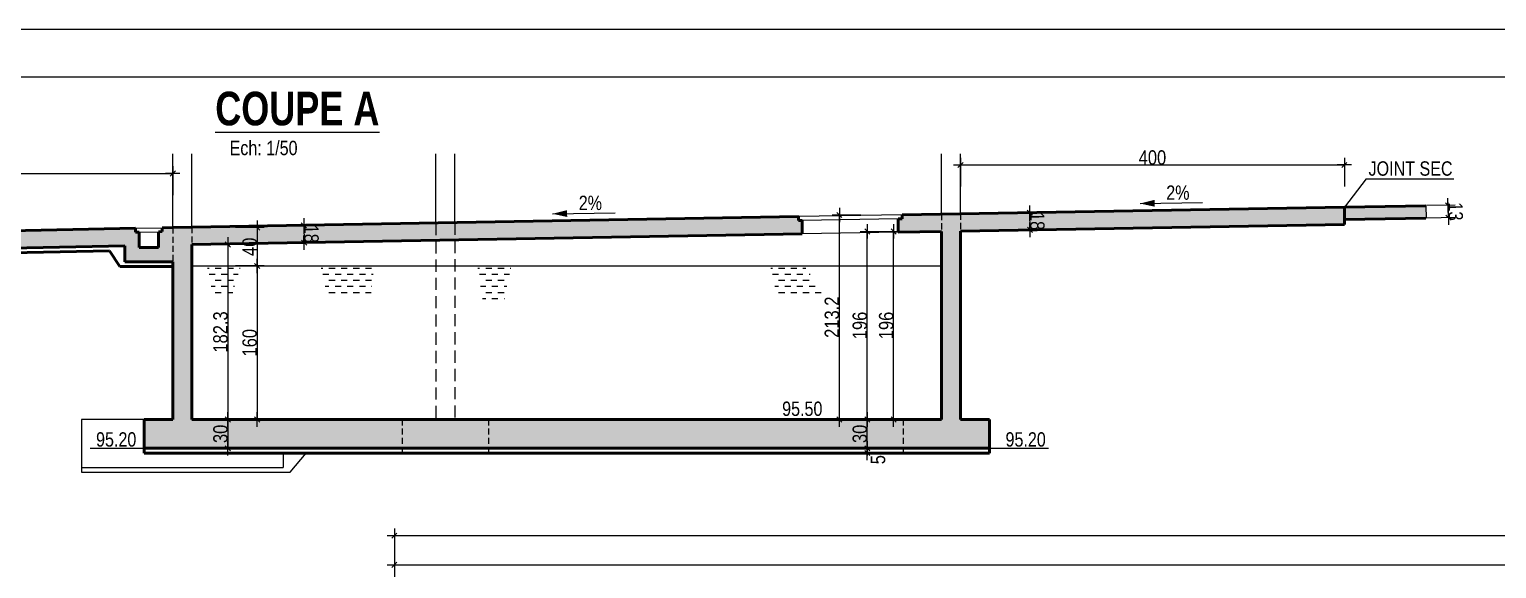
# Model space of a CAD drawing. Header units: centimetres. Extents: x 16433 to 114398, y -50094 to -12305.
# Drawn here: x 39578 to 41107, y -17419 to -16857 of the extents above; entities that cross this region are included whole.
import ezdxf
from ezdxf.enums import TextEntityAlignment as Align

# ---------------------------------------------------------------- set-up
doc = ezdxf.new("R2010")
doc.units = ezdxf.units.CM
doc.header["$LTSCALE"] = 0.5
doc.linetypes.add('CACHEX2', pattern=[19.05, 12.7, -6.35])
doc.layers.get('DEFPOINTS').update_dxf_attribs({"linetype": 'CONTINUOUS'})
for name, color, linetype in [('01_cote_gen', 4, 'CONTINUOUS'), ('01_linteaux', 2, 'CONTINUOUS'), ('01_poch_murs', 253, 'CONTINUOUS'), ('01_texte', 230, 'CONTINUOUS'), ('AA_COTES', 2, 'CONTINUOUS')]:
    doc.layers.add(name, color=color, linetype=linetype)
doc.layers.add('01_murs_coup', color=5, linetype='CONTINUOUS', lineweight=60)
doc.styles.add('impact', font='impact.ttf')
doc.styles.add('MATTE_TXT', font='arial.ttf')
doc.styles.add('STYLE2', font='ARIALN.TTF')
doc.dimstyles.new('JB50', dxfattribs={"dimscale": 0.1, "dimtxt": 150, "dimasz": 15, "dimexe": 0.1, "dimexo": 0.1, "dimgap": 0.09, "dimtad": 1, "dimdec": 1, "dimdsep": 46, "dimtxsty": 'STYLE2', "dimblk1": 'BOND_G', "dimblk2": 'BOND_D', "dimsah": 1, "dimcen": 1.5, "dimdle": 0.01, "dimse1": 1, "dimse2": 1, "dimclrd": 4, "dimclre": 2, "dimclrt": 6, "dimazin": 2, "dimtfac": 2.333333, "dimtdec": 1, "dimtix": 1, "dimtmove": 2, "dimatfit": 3, "dimldrblk": 'BOND_G', "dimfxl": 1, "dimtolj": 1, "dimtzin": 0, "dimarcsym": 0})

# ---------------------------------------------------------------- blocks, each defined once
blk = doc.blocks.new('BOND_G')
at = {"layer": 'AA_COTES', "color": 0}
for p, q in [((0, -5), (0, 15)), ((5, 0), (-5, 0)), ((1.8, 1.8), (-1.8, -1.8))]:
    blk.add_line(p, q, dxfattribs=at)
blk = doc.blocks.new('BOND_D')
at = {"layer": 'AA_COTES', "color": 0}
for p, q in [((5, 0), (-5, 0)), ((-1.8, -1.8), (1.8, 1.8)), ((0, 5), (0, -15))]:
    blk.add_line(p, q, dxfattribs=at)
blk = doc.blocks.new('*D89')
at = {"layer": '01_cote_gen', "color": 4, "lineweight": -2, "transparency": 16777216}
blk.add_line((39960.1, -17414.9), (42635.1, -17414.9), dxfattribs=at)
at = {"layer": 'DEFPOINTS', "color": 0, "transparency": 16777216}
for p in [(42636.6, -17414.9), (39958.6, -17497.7), (42636.6, -17497.7)]:
    blk.add_point(p, dxfattribs=at)
at = {"layer": '01_cote_gen', "color": 4, "lineweight": -2, "transparency": 16777216, "xscale": 1.5, "yscale": 1.5, "zscale": 1.5, "rotation": 180}
blk.add_blockref('BOND_G', (39958.6, -17414.9), dxfattribs=at)
at = {"layer": '01_cote_gen', "color": 4, "lineweight": -2, "transparency": 16777216, "xscale": 1.5, "yscale": 1.5, "zscale": 1.5}
blk.add_blockref('BOND_D', (42636.6, -17414.9), dxfattribs=at)
at = {"layer": '01_cote_gen', "color": 6, "transparency": 16777216, "insert": (41240.1, -17407.2), "char_height": 15, "attachment_point": 5, "style": 'STYLE2'}
blk.add_mtext('\\A1;2678', dxfattribs=at)
blk = doc.blocks.new('*D91')
at = {"layer": '01_cote_gen', "color": 4, "lineweight": -2, "transparency": 16777216}
blk.add_line((39960.1, -17384.5), (44744.1, -17384.5), dxfattribs=at)
at = {"layer": 'DEFPOINTS', "color": 0, "transparency": 16777216}
for p in [(44745.6, -17384.5), (44745.6, -17392.8), (39958.6, -17407.4)]:
    blk.add_point(p, dxfattribs=at)
at = {"layer": '01_cote_gen', "color": 4, "lineweight": -2, "transparency": 16777216, "xscale": 1.5, "yscale": 1.5, "zscale": 1.5, "rotation": 180}
blk.add_blockref('BOND_G', (39958.6, -17384.5), dxfattribs=at)
at = {"layer": '01_cote_gen', "color": 4, "lineweight": -2, "transparency": 16777216, "xscale": 1.5, "yscale": 1.5, "zscale": 1.5}
blk.add_blockref('BOND_D', (44745.6, -17384.5), dxfattribs=at)
at = {"layer": '01_cote_gen', "color": 6, "transparency": 16777216, "insert": (42352.1, -17376.9), "char_height": 15, "attachment_point": 5, "style": 'STYLE2'}
blk.add_mtext('\\A1;4787', dxfattribs=at)
blk = doc.blocks.new('*D344')
at = {"layer": '01_cote_gen', "color": 4, "lineweight": -2, "transparency": 16777216}
blk.add_line((39815.5, -17104.9), (39815.5, -17261.9), dxfattribs=at)
at = {"layer": 'DEFPOINTS', "color": 0, "transparency": 16777216}
for p in [(39813.1, -17103.4), (39815.5, -17263.4), (39821.6, -17263.4)]:
    blk.add_point(p, dxfattribs=at)
at = {"layer": '01_cote_gen', "color": 4, "lineweight": -2, "transparency": 16777216, "xscale": 1.5, "yscale": 1.5, "zscale": 1.5}
for name, p, rotation in [('BOND_G', (39815.5, -17103.4), 90), ('BOND_D', (39815.5, -17263.4), 270)]:
    blk.add_blockref(name, p, dxfattribs=dict(at, rotation=rotation))
at = {"layer": '01_cote_gen', "color": 6, "transparency": 16777216, "insert": (39807.8, -17183.4), "char_height": 15, "attachment_point": 5, "rotation": 90, "style": 'STYLE2'}
blk.add_mtext('\\A1;160', dxfattribs=at)
blk = doc.blocks.new('*D345')
at = {"layer": '01_cote_gen', "color": 4, "lineweight": -2, "transparency": 16777216}
blk.add_line((39815.5, -17064.9), (39815.5, -17101.9), dxfattribs=at)
at = {"layer": 'DEFPOINTS', "color": 0, "transparency": 16777216}
for p in [(39706, -17063.4), (39730.4, -17103.4), (39815.5, -17103.4)]:
    blk.add_point(p, dxfattribs=at)
at = {"layer": '01_cote_gen', "color": 4, "lineweight": -2, "transparency": 16777216, "xscale": 1.5, "yscale": 1.5, "zscale": 1.5}
for name, p, rotation in [('BOND_G', (39815.5, -17063.4), 90), ('BOND_D', (39815.5, -17103.4), 270)]:
    blk.add_blockref(name, p, dxfattribs=dict(at, rotation=rotation))
at = {"layer": '01_cote_gen', "color": 6, "transparency": 16777216, "insert": (39807.8, -17083.4), "char_height": 15, "attachment_point": 5, "rotation": 90, "style": 'STYLE2'}
blk.add_mtext('\\A1;40', dxfattribs=at)
blk = doc.blocks.new('*D346')
at = {"layer": '01_cote_gen', "color": 4, "lineweight": -2, "transparency": 16777216}
blk.add_line((39785, -17082.5), (39785, -17261.9), dxfattribs=at)
at = {"layer": 'DEFPOINTS', "color": 0, "transparency": 16777216}
for p in [(39747.6, -17081), (39773.6, -17263.4), (39785, -17263.4)]:
    blk.add_point(p, dxfattribs=at)
at = {"layer": '01_cote_gen', "color": 4, "lineweight": -2, "transparency": 16777216, "xscale": 1.5, "yscale": 1.5, "zscale": 1.5}
for name, p, rotation in [('BOND_G', (39785, -17081), 90), ('BOND_D', (39785, -17263.4), 270)]:
    blk.add_blockref(name, p, dxfattribs=dict(at, rotation=rotation))
at = {"layer": '01_cote_gen', "color": 6, "transparency": 16777216, "insert": (39777.4, -17172.2), "char_height": 15, "attachment_point": 5, "rotation": 90, "style": 'STYLE2'}
blk.add_mtext('\\A1;182.3', dxfattribs=at)
blk = doc.blocks.new('*D347')
at = {"layer": '01_cote_gen', "color": 4, "lineweight": -2, "transparency": 16777216}
blk.add_line((39864.2, -17062.5), (39864.4, -17077.5), dxfattribs=at)
at = {"layer": 'DEFPOINTS', "color": 0, "transparency": 16777216}
for p in [(39868.8, -17060.9), (39864.5, -17079), (39869.1, -17078.9)]:
    blk.add_point(p, dxfattribs=at)
at = {"layer": '01_cote_gen', "color": 4, "lineweight": -2, "transparency": 16777216, "xscale": 1.5, "yscale": 1.5, "zscale": 1.5}
for name, p, rotation in [('BOND_G', (39864.2, -17061), 91.00132240605959), ('BOND_D', (39864.5, -17079), 271.0013224060596)]:
    blk.add_blockref(name, p, dxfattribs=dict(at, rotation=rotation))
at = {"layer": '01_cote_gen', "color": 6, "transparency": 16777216, "insert": (39872, -17069.8), "char_height": 15, "attachment_point": 5, "rotation": 271.0013, "style": 'STYLE2'}
blk.add_mtext('\\A1;18', dxfattribs=at)
blk = doc.blocks.new('*D348')
at = {"layer": '01_cote_gen', "color": 4, "lineweight": -2, "transparency": 16777216}
blk.add_line((39785, -17264.9), (39785, -17291.9), dxfattribs=at)
at = {"layer": 'DEFPOINTS', "color": 0, "transparency": 16777216}
for p in [(39762.5, -17263.4), (39762.5, -17293.4), (39785, -17293.4)]:
    blk.add_point(p, dxfattribs=at)
at = {"layer": '01_cote_gen', "color": 4, "lineweight": -2, "transparency": 16777216, "xscale": 1.5, "yscale": 1.5, "zscale": 1.5}
for name, p, rotation in [('BOND_G', (39785, -17263.4), 90), ('BOND_D', (39785, -17293.4), 270)]:
    blk.add_blockref(name, p, dxfattribs=dict(at, rotation=rotation))
at = {"layer": '01_cote_gen', "color": 6, "transparency": 16777216, "insert": (39777.4, -17278.4), "char_height": 15, "attachment_point": 5, "rotation": 90, "style": 'STYLE2'}
blk.add_mtext('\\A1;30', dxfattribs=at)
blk = doc.blocks.new('*D349')
at = {"layer": '01_cote_gen', "color": 4, "lineweight": -2, "transparency": 16777216}
blk.add_line((40451.4, -17261.9), (40451.4, -17068.9), dxfattribs=at)
at = {"layer": 'DEFPOINTS', "color": 0, "transparency": 16777216}
for p in [(40451.4, -17067.4), (40528.6, -17067.4), (40528.6, -17263.4)]:
    blk.add_point(p, dxfattribs=at)
at = {"layer": '01_cote_gen', "color": 4, "lineweight": -2, "transparency": 16777216, "xscale": 1.5, "yscale": 1.5, "zscale": 1.5}
for name, p, rotation in [('BOND_D', (40451.4, -17067.4), 90), ('BOND_G', (40451.4, -17263.4), 270)]:
    blk.add_blockref(name, p, dxfattribs=dict(at, rotation=rotation))
at = {"layer": '01_cote_gen', "color": 6, "transparency": 16777216, "insert": (40443.7, -17165.4), "char_height": 15, "attachment_point": 5, "rotation": 90, "style": 'STYLE2'}
blk.add_mtext('\\A1;196', dxfattribs=at)
blk = doc.blocks.new('*D350')
at = {"layer": '01_cote_gen', "color": 4, "lineweight": -2, "transparency": 16777216}
blk.add_line((40451.4, -17291.9), (40451.4, -17264.9), dxfattribs=at)
at = {"layer": 'DEFPOINTS', "color": 0, "transparency": 16777216}
for p in [(40451.4, -17263.4), (40496.1, -17263.4), (40496.1, -17293.4)]:
    blk.add_point(p, dxfattribs=at)
at = {"layer": '01_cote_gen', "color": 4, "lineweight": -2, "transparency": 16777216, "xscale": 1.5, "yscale": 1.5, "zscale": 1.5}
for name, p, rotation in [('BOND_D', (40451.4, -17263.4), 90), ('BOND_G', (40451.4, -17293.4), 270)]:
    blk.add_blockref(name, p, dxfattribs=dict(at, rotation=rotation))
at = {"layer": '01_cote_gen', "color": 6, "transparency": 16777216, "insert": (40443.7, -17278.4), "char_height": 15, "attachment_point": 5, "rotation": 90, "style": 'STYLE2'}
blk.add_mtext('\\A1;30', dxfattribs=at)
blk = doc.blocks.new('*D351')
at = {"layer": '01_cote_gen', "color": 4, "lineweight": -2, "transparency": 16777216}
blk.add_line((40422.3, -17261.9), (40422.3, -17051.7), dxfattribs=at)
at = {"layer": 'DEFPOINTS', "color": 0, "transparency": 16777216}
for p in [(40422.3, -17050.2), (40528.6, -17050.2), (40513.9, -17263.4)]:
    blk.add_point(p, dxfattribs=at)
at = {"layer": '01_cote_gen', "color": 4, "lineweight": -2, "transparency": 16777216, "xscale": 1.5, "yscale": 1.5, "zscale": 1.5}
for name, p, rotation in [('BOND_D', (40422.3, -17050.2), 90), ('BOND_G', (40422.3, -17263.4), 270)]:
    blk.add_blockref(name, p, dxfattribs=dict(at, rotation=rotation))
at = {"layer": '01_cote_gen', "color": 6, "transparency": 16777216, "insert": (40414.6, -17156.8), "char_height": 15, "attachment_point": 5, "rotation": 90, "style": 'STYLE2'}
blk.add_mtext('\\A1;213.2', dxfattribs=at)
blk = doc.blocks.new('*D352')
at = {"layer": '01_cote_gen', "color": 4, "lineweight": -2, "transparency": 16777216}
blk.add_line((40478.9, -17261.9), (40478.9, -17068.9), dxfattribs=at)
at = {"layer": 'DEFPOINTS', "color": 0, "transparency": 16777216}
for p in [(40478.9, -17067.4), (40528.6, -17067.4), (40488.7, -17263.4)]:
    blk.add_point(p, dxfattribs=at)
at = {"layer": '01_cote_gen', "color": 4, "lineweight": -2, "transparency": 16777216, "xscale": 1.5, "yscale": 1.5, "zscale": 1.5}
for name, p, rotation in [('BOND_D', (40478.9, -17067.4), 90), ('BOND_G', (40478.9, -17263.4), 270)]:
    blk.add_blockref(name, p, dxfattribs=dict(at, rotation=rotation))
at = {"layer": '01_cote_gen', "color": 6, "transparency": 16777216, "insert": (40471.2, -17165.4), "char_height": 15, "attachment_point": 5, "rotation": 90, "style": 'STYLE2'}
blk.add_mtext('\\A1;196', dxfattribs=at)
blk = doc.blocks.new('*D353')
at = {"layer": '01_cote_gen', "color": 4, "lineweight": -2, "transparency": 16777216}
blk.add_line((40621, -17064.2), (40620.7, -17049.2), dxfattribs=at)
at = {"layer": 'DEFPOINTS', "color": 0, "transparency": 16777216}
for p in [(40607, -17048), (40620.7, -17047.7), (40607.4, -17066)]:
    blk.add_point(p, dxfattribs=at)
at = {"layer": '01_cote_gen', "color": 4, "lineweight": -2, "transparency": 16777216, "xscale": 1.5, "yscale": 1.5, "zscale": 1.5}
for name, p, rotation in [('BOND_D', (40620.7, -17047.7), 91.00132240605961), ('BOND_G', (40621, -17065.7), 271.0013224060596)]:
    blk.add_blockref(name, p, dxfattribs=dict(at, rotation=rotation))
at = {"layer": '01_cote_gen', "color": 6, "transparency": 16777216, "insert": (40628.5, -17056.6), "char_height": 15, "attachment_point": 5, "rotation": 271.0013, "style": 'STYLE2'}
blk.add_mtext('\\A1;18', dxfattribs=at)
blk = doc.blocks.new('*D354')
at = {"layer": '01_cote_gen', "color": 4, "lineweight": -2, "transparency": 16777216}
blk.add_line((40451.4, -17296.9), (40451.4, -17294.9), dxfattribs=at)
at = {"layer": 'DEFPOINTS', "color": 0, "transparency": 16777216}
for p in [(40451.4, -17293.4), (40464.8, -17293.4), (40464.8, -17298.4)]:
    blk.add_point(p, dxfattribs=at)
at = {"layer": '01_cote_gen', "color": 4, "lineweight": -2, "transparency": 16777216, "xscale": 1.5, "yscale": 1.5, "zscale": 1.5}
for name, p, rotation in [('BOND_D', (40451.4, -17293.4), 90), ('BOND_G', (40451.4, -17298.4), 270)]:
    blk.add_blockref(name, p, dxfattribs=dict(at, rotation=rotation))
at = {"layer": '01_cote_gen', "color": 6, "transparency": 16777216, "insert": (40462.7, -17305.3), "char_height": 15, "attachment_point": 5, "rotation": 90, "style": 'STYLE2'}
blk.add_mtext('\\A1;5', dxfattribs=at)
blk = doc.blocks.new('*D355')
at = {"layer": '01_cote_gen', "color": 4, "lineweight": -2, "transparency": 16777216}
blk.add_line((39329.1, -17007), (39726.1, -17007), dxfattribs=at)
at = {"layer": 'DEFPOINTS', "color": 0, "transparency": 16777216}
for p in [(39727.6, -17007), (39727.6, -17057.4), (39327.6, -17071.4)]:
    blk.add_point(p, dxfattribs=at)
at = {"layer": '01_cote_gen', "color": 4, "lineweight": -2, "transparency": 16777216, "xscale": 1.5, "yscale": 1.5, "zscale": 1.5, "rotation": 180}
blk.add_blockref('BOND_G', (39327.6, -17007), dxfattribs=at)
at = {"layer": '01_cote_gen', "color": 4, "lineweight": -2, "transparency": 16777216, "xscale": 1.5, "yscale": 1.5, "zscale": 1.5}
blk.add_blockref('BOND_D', (39727.6, -17007), dxfattribs=at)
at = {"layer": '01_cote_gen', "color": 6, "transparency": 16777216, "insert": (39527.6, -16999.3), "char_height": 15, "attachment_point": 5, "style": 'STYLE2'}
blk.add_mtext('\\A1;400', dxfattribs=at)
blk = doc.blocks.new('*D356')
at = {"layer": '01_cote_gen', "color": 4, "lineweight": -2, "transparency": 16777216}
blk.add_line((40550.1, -16998.1), (40947.1, -16998.1), dxfattribs=at)
at = {"layer": 'DEFPOINTS', "color": 0, "transparency": 16777216}
for p in [(40948.6, -16998.1), (40948.6, -17060), (40548.6, -17067)]:
    blk.add_point(p, dxfattribs=at)
at = {"layer": '01_cote_gen', "color": 4, "lineweight": -2, "transparency": 16777216, "xscale": 1.5, "yscale": 1.5, "zscale": 1.5, "rotation": 180}
blk.add_blockref('BOND_G', (40548.6, -16998.1), dxfattribs=at)
at = {"layer": '01_cote_gen', "color": 4, "lineweight": -2, "transparency": 16777216, "xscale": 1.5, "yscale": 1.5, "zscale": 1.5}
blk.add_blockref('BOND_D', (40948.6, -16998.1), dxfattribs=at)
at = {"layer": '01_cote_gen', "color": 6, "transparency": 16777216, "insert": (40748.6, -16990.4), "char_height": 15, "attachment_point": 5, "style": 'STYLE2'}
blk.add_mtext('\\A1;400', dxfattribs=at)
blk = doc.blocks.new('*D357')
at = {"layer": '01_cote_gen', "color": 4, "lineweight": -2, "transparency": 16777216}
for p, q in [((41056.7, -17038.6), (41056.7, -17037.1)), ((41057, -17053.1), (41056.7, -17040.1)), ((41057, -17054.6), (41057, -17056.1))]:
    blk.add_line(p, q, dxfattribs=at)
at = {"layer": 'DEFPOINTS', "color": 0, "transparency": 16777216}
for p in [(41033.4, -17040.5), (41056.7, -17040.1), (41033.6, -17053.5)]:
    blk.add_point(p, dxfattribs=at)
at = {"layer": '01_cote_gen', "color": 4, "lineweight": -2, "transparency": 16777216, "xscale": 1.5, "yscale": 1.5, "zscale": 1.5}
for name, p, rotation in [('BOND_D', (41056.7, -17040.1), 271.0013224060696), ('BOND_G', (41057, -17053.1), 91.00132240606962)]:
    blk.add_blockref(name, p, dxfattribs=dict(at, rotation=rotation))
at = {"layer": '01_cote_gen', "color": 6, "transparency": 16777216, "insert": (41064.5, -17046.5), "char_height": 15, "attachment_point": 5, "rotation": 271.0013, "style": 'STYLE2'}
blk.add_mtext('\\A1;13', dxfattribs=at)

msp = doc.modelspace()

# ---------------------------------------------------------------- hatches: boundary and pattern name
at = {"layer": '01_linteaux'}
h = msp.add_hatch(dxfattribs=at)
h.set_pattern_fill('DASH', color=256, scale=2)
h.set_pattern_definition([(0, (1322.558, 160.088), (6.35, 6.35), [6.35, -6.35])])
h.paths.add_polyline_path([(39798.474, -17103.356), (39763.386, -17103.356), (39769.234, -17131.497), (39790.077, -17131.497)])
h = msp.add_hatch(dxfattribs=at)
h.set_pattern_fill('DASH', color=256, scale=2)
h.set_pattern_definition([(0, (1441.103, 160.088), (6.35, 6.35), [6.35, -6.35])])
h.paths.add_polyline_path([(39937.418, -17103.356), (39881.931, -17103.356), (39887.779, -17131.497), (39934.369, -17131.497)])
h = msp.add_hatch(dxfattribs=at)
h.set_pattern_fill('DASH', color=256, scale=2)
h.set_pattern_definition([(0, (1604.5235, 160.088), (6.35, 6.35), [6.35, -6.35])])
h.paths.add_polyline_path([(40080.44, -17103.356), (40045.352, -17103.356), (40051.2, -17142.924), (40072.043, -17142.924)])
h = msp.add_hatch(dxfattribs=at)
h.set_pattern_fill('DASH', color=256, scale=2)
h.set_pattern_definition([(0, (1909.749, 160.088), (6.35, 6.35), [6.35, -6.35])])
h.paths.add_polyline_path([(40385.665, -17103.356), (40350.577, -17103.356), (40356.425, -17131.497), (40406.437, -17131.497)])
at = {"layer": '01_poch_murs'}
h = msp.add_hatch(color=256, dxfattribs=at)
h.dxf.hatch_style = 1
h.paths.add_polyline_path([(39327.649, -17071.356), (39262.267, -17072.663), (39262.527, -17085.661), (39327.649, -17084.358)])
h.paths.add_polyline_path([(39692.649, -17068.056), (39688.649, -17068.136), (39688.649, -17064.136), (39327.649, -17071.356), (39327.649, -17084.358), (39327.649, -17089.356), (39677.649, -17082.356), (39677.649, -17099.06), (39727.649, -17099.06), (39727.649, -17263.356), (39697.649, -17263.356), (39697.649, -17293.356), (40578.649, -17293.356), (40578.649, -17263.356), (40548.649, -17263.356), (40548.649, -17067.006), (40948.649, -17060.015), (40948.649, -17042.015), (40487.649, -17050.072), (40487.649, -17054.142), (40483.649, -17054.142), (40483.649, -17068.142), (40528.649, -17067.356), (40528.649, -17263.356), (39747.649, -17263.356), (39747.649, -17081.006), (40383.649, -17069.89), (40383.649, -17055.89), (40379.649, -17055.89), (40379.649, -17051.96), (39727.649, -17063.356), (39716.649, -17063.576), (39716.649, -17067.576), (39712.649, -17067.656), (39712.649, -17084.06), (39692.649, -17084.06)])
h = msp.add_hatch(color=256, dxfattribs=at)
h.dxf.hatch_style = 1
h.paths.add_polyline_path([(41033.58, -17040.53), (40948.649, -17042.015), (40948.649, -17055.017), (41033.808, -17053.528)])

# ---------------------------------------------------------------- linework, layer by layer
at = {"layer": '01_cote_gen'}
msp.add_line((47895.797, -16856.715), (37832.394, -16856.715), dxfattribs=at)
at = {"layer": '01_linteaux'}
for p, q in [((39727.649, -17063.356), (39727.649, -16986.399)), ((39747.649, -17063.006), (39747.649, -16986.399)), ((40001.649, -17058.567), (40001.649, -16986.399)), ((40021.649, -17058.217), (40021.649, -16986.399)), ((40528.649, -17049.356), (40528.649, -16986.399)), ((40548.649, -17049.006), (40548.649, -16986.399)), ((40487.649, -17050.072), (40379.649, -17051.96)), ((39688.649, -17064.136), (39716.649, -17063.576)), ((40483.649, -17054.142), (40383.649, -17055.89)), ((39692.649, -17068.056), (39712.649, -17067.656)), ((40483.649, -17068.142), (40383.649, -17069.89)), ((39747.649, -17103.356), (40528.649, -17103.356)), ((39790.077, -17131.497), (39790.077, -17131.497)), ((39908.622, -17131.497), (39908.622, -17131.497)), ((40072.043, -17131.497), (40072.043, -17131.497)), ((40377.268, -17131.497), (40377.268, -17131.497)), ((39632.649, -17263.356), (39632.649, -17318.356)), ((39697.649, -17263.356), (39632.649, -17263.356)), ((39842.649, -17298.356), (39842.649, -17313.356)), ((39849.978, -17318.356), (39866.663, -17298.356)), ((39632.649, -17313.356), (39842.649, -17313.356)), ((39632.649, -17318.356), (39849.978, -17318.356))]:
    msp.add_line(p, q, dxfattribs=at)
at = {"layer": '01_linteaux', "linetype": 'CACHEX2'}
for p, q in [((40528.649, -17049.356), (40528.649, -17067.356)), ((40548.649, -17049.006), (40548.649, -17067.006)), ((39727.649, -17063.356), (39727.649, -17099.06)), ((39747.649, -17063.006), (39747.649, -17081.006)), ((39966.649, -17263.356), (39966.649, -17298.356)), ((40056.649, -17263.356), (40056.649, -17298.356)), ((40488.649, -17263.356), (40488.649, -17298.356))]:
    msp.add_line(p, q, dxfattribs=at)
at = {"layer": '01_linteaux', "linetype": 'CACHEX2', "ltscale": 2}
for p, q in [((40001.649, -17058.567), (40001.649, -17263.356)), ((40021.649, -17058.217), (40021.649, -17263.356))]:
    msp.add_line(p, q, dxfattribs=at)
at = {"layer": '01_murs_coup', "linetype": 'Continuous', "lineweight": 50}
for p, q in [((40487.649, -17050.072), (40948.649, -17042.015)), ((40487.649, -17050.072), (40487.649, -17054.142)), ((40948.649, -17042.015), (41033.58, -17040.53)), ((40948.649, -17042.015), (40948.649, -17060.015)), ((39688.649, -17064.136), (39262.267, -17072.663)), ((39688.649, -17064.136), (39688.649, -17068.136)), ((39727.649, -17063.356), (39716.649, -17063.576)), ((39716.649, -17063.576), (39716.649, -17067.576)), ((39727.649, -17063.356), (40379.649, -17051.96)), ((40379.649, -17051.96), (40379.649, -17055.89)), ((40383.649, -17055.89), (40379.649, -17055.89)), ((40383.649, -17055.89), (40383.649, -17069.89)), ((40483.649, -17054.142), (40483.649, -17068.142)), ((40483.649, -17054.142), (40487.649, -17054.142)), ((40548.649, -17067.006), (40948.649, -17060.015)), ((40948.649, -17055.017), (41033.58, -17053.532)), ((39688.649, -17068.136), (39692.649, -17068.056)), ((39692.649, -17068.056), (39692.649, -17084.06)), ((39712.649, -17067.656), (39716.649, -17067.576)), ((39712.649, -17067.656), (39712.649, -17084.06)), ((39747.649, -17081.006), (40383.649, -17069.89)), ((40483.649, -17068.142), (40528.649, -17067.356)), ((40528.649, -17067.356), (40528.649, -17263.356)), ((40548.649, -17067.006), (40548.649, -17263.356)), ((39661.619, -17087.677), (39324.557, -17094.418)), ((39677.649, -17082.356), (39327.649, -17089.356)), ((39672.453, -17104.06), (39661.619, -17087.677)), ((39677.649, -17082.356), (39677.649, -17099.06)), ((39692.649, -17084.06), (39712.649, -17084.06)), ((39747.649, -17081.006), (39747.649, -17263.356)), ((39672.453, -17104.06), (39727.649, -17104.06)), ((39677.649, -17099.06), (39727.649, -17099.06)), ((39727.649, -17099.06), (39727.649, -17263.356)), ((39697.649, -17263.356), (39727.649, -17263.356)), ((39697.649, -17263.356), (39697.649, -17298.356)), ((39747.649, -17263.356), (40528.649, -17263.356)), ((40548.649, -17263.356), (40578.649, -17263.356)), ((40578.649, -17263.356), (40578.649, -17298.356)), ((39697.649, -17293.356), (40578.649, -17293.356)), ((39697.649, -17298.356), (40578.649, -17298.356))]:
    msp.add_line(p, q, dxfattribs=at)
at = {"layer": '01_poch_murs'}
msp.add_line((41033.58, -17040.53), (41033.808, -17053.528), dxfattribs=at)
at = {"layer": '01_texte'}
for p, q in [((47845.797, -16906.715), (37882.394, -16906.715)), ((40971.227, -17012.626), (40948.649, -17042.015)), ((40971.227, -17012.626), (41062.572, -17012.626)), ((40123.399, -17048.984), (40188.637, -17047.956)), ((40735.674, -17038.283), (40800.912, -17037.255)), ((39641.532, -17293.356), (39697.649, -17293.356)), ((40578.649, -17293.356), (40640.257, -17293.356))]:
    msp.add_line(p, q, dxfattribs=at)
for points in [[(40735.674, -17038.283), (40750.833, -17034.482), (40750.889, -17038.043)], [(40123.399, -17048.984), (40138.559, -17045.183), (40138.615, -17048.744)], [(40123.399, -17048.984), (40138.671, -17052.306), (40138.615, -17048.744)], [(40735.674, -17038.283), (40750.946, -17041.604), (40750.889, -17038.043)]]:
    msp.add_solid(points, dxfattribs=at)

# ---------------------------------------------------------------- texts
at = {"layer": '01_texte', "style": 'impact'}
msp.add_text('%%UCOUPE A', height=35, dxfattribs=at).set_placement((39857.442, -16967.267), align=Align.BOTTOM_CENTER)
at = {"layer": '01_texte', "style": 'MATTE_TXT', "width": 0.8}
for s, p in [('Ech: 1/50', (39822.262, -16992.384)), ('JOINT SEC', (41017.605, -17013.797)), ('2%%%', (40775.112, -17038.932)), ('2%%%', (40162.838, -17049.633)), ('95.50', (40383.679, -17264.208)), ('95.20', (39668.66, -17296.188)), ('95.20', (40616.474, -17296.188))]:
    msp.add_text(s, height=15, dxfattribs=at).set_placement(p, align=Align.BOTTOM_CENTER)

# ---------------------------------------------------------------- dimensions: what is measured, and where the dimension line sits
at = {"layer": '01_cote_gen'}
for base, p1, p2, picture, middle in [((40948.649, -16998.05), (40548.649, -17067.006), (40948.649, -17060.015), '*D356', (40748.649, -16990.383)), ((39727.649, -17006.956), (39327.649, -17071.356), (39727.649, -17057.398), '*D355', (39527.649, -16999.288)), ((44745.633, -17384.523), (39958.633, -17407.416), (44745.633, -17392.848), '*D91', (42352.133, -17376.855))]:
    dim = msp.add_linear_dim(base=base, p1=p1, p2=p2, dimstyle='JB50', dxfattribs=at)
    dim.commit()
    dim.dimension.update_dxf_attribs({"geometry": picture, "text_midpoint": middle})
for p1, p2, distance, picture, middle in [((41033.58, -17053.532), (41033.353, -17040.534), -23.381, '*D357', (41064.51, -17046.491)), ((40607.352, -17065.98), (40607.038, -17047.985), -13.628, '*D353', (40628.487, -17056.611)), ((39868.773, -17060.889), (39869.087, -17078.884), -4.62, '*D347', (39871.977, -17069.833))]:
    dim = msp.add_aligned_dim(p1=p1, p2=p2, distance=distance, dimstyle='JB50', dxfattribs=at)
    dim.commit()
    dim.dimension.update_dxf_attribs({"geometry": picture, "text_midpoint": middle})
for base, p1, p2, picture, middle in [((40422.285, -17050.175), (40513.872, -17263.356), (40528.649, -17050.175), '*D351', (40414.618, -17156.765)), ((39815.455, -17103.356), (39705.977, -17063.368), (39730.367, -17103.356), '*D345', (39807.788, -17083.362)), ((40451.396, -17067.356), (40528.649, -17263.356), (40528.649, -17067.356), '*D349', (40443.728, -17165.356)), ((40478.853, -17067.356), (40488.73, -17263.356), (40528.649, -17067.356), '*D352', (40471.186, -17165.356)), ((39785.0246, -17263.3556), (39747.6494, -17081.006), (39773.5794, -17263.3556), '*D346', (39777.357, -17172.1808)), ((39815.455, -17263.356), (39813.084, -17103.356), (39821.62, -17263.356), '*D344', (39807.788, -17183.356)), ((39785.025, -17293.356), (39762.525, -17263.356), (39762.525, -17293.356), '*D348', (39777.357, -17278.356)), ((40451.396, -17263.356), (40496.108, -17293.356), (40496.108, -17263.356), '*D350', (40443.728, -17278.356))]:
    dim = msp.add_linear_dim(base=base, p1=p1, p2=p2, angle=90, dimstyle='JB50', dxfattribs=at)
    dim.commit()
    dim.dimension.update_dxf_attribs({"geometry": picture, "text_midpoint": middle})
dim = msp.add_linear_dim(base=(40451.396, -17293.356), p1=(40464.8, -17298.356), p2=(40464.8, -17293.356), angle=90, dimstyle='JB50', dxfattribs=at)
dim.commit()
dim.dimension.update_dxf_attribs({"geometry": '*D354', "text_midpoint": (40462.683, -17305.345), "dimtype": 160})
dim = msp.add_linear_dim(base=(42636.633, -17414.916), p1=(39958.633, -17497.654), p2=(42636.633, -17497.654), dimstyle='JB50', dxfattribs=at)
dim.commit()
dim.dimension.update_dxf_attribs({"geometry": '*D89', "text_midpoint": (41240.074, -17407.249), "dimtype": 160})

doc.saveas('drawing.dxf')
